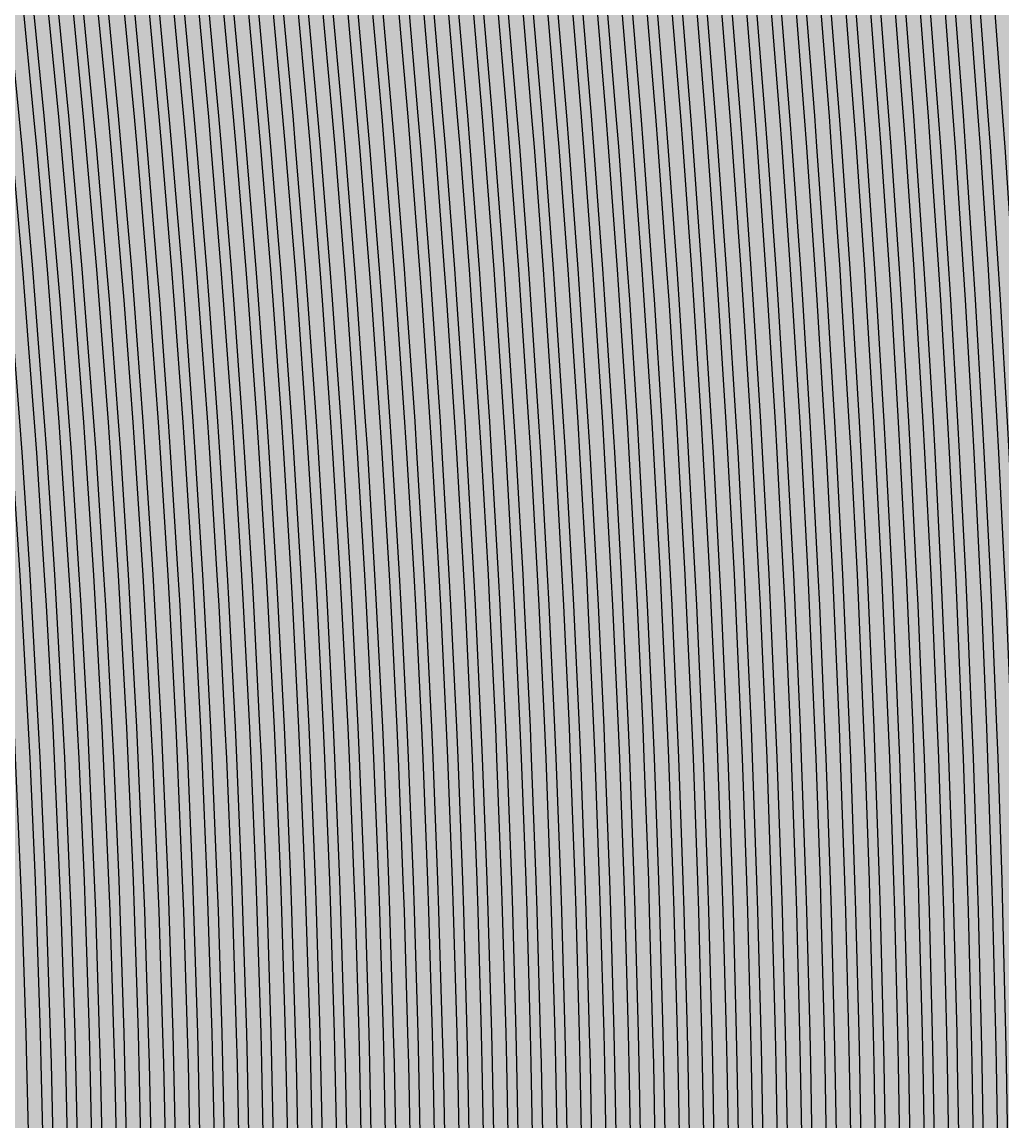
# Model space of a CAD drawing. Header units: metres. Extents: x -7220 to 10980, y -29667 to 1833.
# Drawn here: x 956.9 to 1157.2, y -17628.4 to -17403.7 of the extents above; entities that cross this region are included whole.
import ezdxf

# ---------------------------------------------------------------- set-up
doc = ezdxf.new("R2010")
doc.units = ezdxf.units.M
doc.layers.add('Metal1', color=4, linetype='CONTINUOUS')
doc.layers.add('Polyimide', color=7, linetype='CONTINUOUS')

msp = doc.modelspace()

# ---------------------------------------------------------------- hatches: boundary and pattern name
at = {"layer": 'Polyimide'}
msp.add_hatch(color=7, dxfattribs=at).paths.add_polyline_path([(4099.45, -13861.55), (4142.64, -14152.77), (4214.18, -14438.35), (4313.36, -14715.55), (4439.24, -14981.69), (4590.59, -15234.21), (4765.97, -15470.68), (4963.68, -15688.82), (5181.82, -15886.53), (5418.29, -16061.91), (5670.81, -16213.26), (5936.95, -16339.14), (6214.15, -16438.32), (6499.73, -16509.85), (6790.95, -16553.05), (7085, -16567.5), (9980.38, -16567.5), (10058.79, -16571.35), (10136.45, -16582.87), (10212.6, -16601.95), (10286.52, -16628.4), (10357.49, -16661.96), (10424.83, -16702.32), (10487.89, -16749.09), (10546.06, -16801.81), (10598.78, -16859.98), (10645.55, -16923.04), (10685.91, -16990.38), (10719.48, -17061.35), (10745.93, -17135.27), (10765, -17211.43), (10776.52, -17289.08), (10780.38, -17367.5), (10780.38, -21957.3), (10741.61, -22012.91), (10705.97, -22070.59), (10673.58, -22130.14), (10644.53, -22191.39), (10618.92, -22254.16), (10596.82, -22318.25), (10578.3, -22383.46), (10563.41, -22449.6), (10552.21, -22516.46), (10544.72, -22583.84), (10540.97, -22651.53), (10540.97, -22719.32), (10544.72, -22787.01), (10552.21, -22854.38), (10563.41, -22921.24), (10578.3, -22987.38), (10596.82, -23052.6), (10618.92, -23116.68), (10644.53, -23179.45), (10673.58, -23240.71), (10705.97, -23300.26), (10741.61, -23357.93), (10780.38, -23413.54), (10780.38, -28667.5), (10776.52, -28745.91), (10765, -28823.57), (10745.93, -28899.73), (10719.48, -28973.65), (10685.91, -29044.62), (10645.55, -29111.96), (10598.78, -29175.01), (10546.06, -29233.19), (10487.89, -29285.91), (10424.83, -29332.68), (10357.49, -29373.04), (10286.52, -29406.6), (10212.6, -29433.05), (10136.45, -29452.13), (10058.79, -29463.65), (9980.38, -29467.5), (-6219.63, -29467.5), (-6298.04, -29463.65), (-6375.7, -29452.13), (-6451.85, -29433.05), (-6525.77, -29406.6), (-6596.74, -29373.04), (-6664.08, -29332.68), (-6727.14, -29285.91), (-6785.31, -29233.19), (-6838.03, -29175.01), (-6884.8, -29111.96), (-6925.16, -29044.62), (-6958.73, -28973.65), (-6985.18, -28899.73), (-7004.25, -28823.57), (-7015.77, -28745.91), (-7019.63, -28667.5), (-7019.63, -23426.32), (-6979.36, -23370.07), (-6942.33, -23311.63), (-6908.66, -23251.2), (-6878.45, -23188.96), (-6851.81, -23125.12), (-6828.81, -23059.88), (-6809.53, -22993.44), (-6794.04, -22926.02), (-6782.37, -22857.83), (-6774.57, -22789.09), (-6770.67, -22720.02), (-6770.67, -22650.84), (-6774.57, -22581.77), (-6782.37, -22513.03), (-6794.04, -22444.84), (-6809.53, -22377.42), (-6828.81, -22310.98), (-6851.81, -22245.74), (-6878.45, -22181.89), (-6908.66, -22119.66), (-6942.33, -22059.22), (-6979.36, -22000.79), (-7019.63, -21944.54), (-7019.63, -17367.5), (-7015.77, -17289.08), (-7004.25, -17211.43), (-6985.18, -17135.27), (-6958.73, -17061.35), (-6925.16, -16990.38), (-6884.8, -16923.04), (-6838.03, -16859.98), (-6785.31, -16801.81), (-6727.14, -16749.09), (-6664.08, -16702.32), (-6596.74, -16661.96), (-6525.77, -16628.4), (-6451.85, -16601.95), (-6375.7, -16582.87), (-6298.04, -16571.35), (-6219.63, -16567.5), (-3314, -16567.5), (-3019.95, -16553.05), (-2728.73, -16509.85), (-2443.15, -16438.32), (-2165.95, -16339.14), (-1899.81, -16213.26), (-1647.29, -16061.91), (-1410.82, -15886.53), (-1192.68, -15688.82), (-994.97, -15470.68), (-819.59, -15234.21), (-668.24, -14981.69), (-542.36, -14715.55), (-443.18, -14438.35), (-371.64, -14152.77), (-328.45, -13861.55), (-314, -13567.5), (-314, -13373.48), (-317.45, -13328.11), (-327.72, -13283.78), (-344.58, -13241.52), (-367.63, -13202.3), (-396.35, -13167.01), (-430.08, -13136.47), (-468.03, -13111.38), (-509.35, -13092.32), (-509.35, -13092.32), (-578.18, -13061.27), (-642.2, -13021.24), (-700.26, -12972.96), (-751.3, -12917.31), (-794.39, -12855.3), (-828.74, -12788.06), (-853.73, -12716.8), (-868.91, -12642.84), (-874, -12567.5), (-868.91, -12492.16), (-853.73, -12418.19), (-828.74, -12346.94), (-794.39, -12279.7), (-751.3, -12217.69), (-700.26, -12162.04), (-642.2, -12113.76), (-578.18, -12073.73), (-509.35, -12042.68), (-509.35, -12042.68), (-468.03, -12023.62), (-430.08, -11998.53), (-396.35, -11967.99), (-367.63, -11932.7), (-344.58, -11893.47), (-327.72, -11851.21), (-317.45, -11806.89), (-314, -11761.52), (-314, -11074.31), (-317.45, -11028.94), (-327.72, -10984.62), (-344.58, -10942.36), (-367.63, -10903.13), (-396.35, -10867.84), (-430.08, -10837.3), (-468.03, -10812.21), (-509.35, -10793.16), (-509.35, -10793.16), (-578.18, -10762.1), (-642.2, -10722.07), (-700.26, -10673.8), (-751.3, -10618.15), (-794.39, -10556.13), (-828.74, -10488.89), (-853.73, -10417.64), (-868.91, -10343.67), (-874, -10268.33), (-868.91, -10192.99), (-853.73, -10119.03), (-828.74, -10047.77), (-794.39, -9980.53), (-751.3, -9918.52), (-700.26, -9862.87), (-642.2, -9814.59), (-578.18, -9774.56), (-509.35, -9743.51), (-509.35, -9743.51), (-468.03, -9724.45), (-430.08, -9699.36), (-396.35, -9668.82), (-367.63, -9633.53), (-344.58, -9594.31), (-327.72, -9552.05), (-317.45, -9507.72), (-314, -9462.35), (-314, -8775.14), (-317.45, -8729.78), (-327.72, -8685.45), (-344.58, -8643.19), (-367.63, -8603.96), (-396.35, -8568.68), (-430.08, -8538.14), (-468.03, -8513.05), (-509.35, -8493.99), (-509.35, -8493.99), (-578.18, -8462.94), (-642.2, -8422.91), (-700.26, -8374.63), (-751.3, -8318.98), (-794.39, -8256.97), (-828.74, -8189.73), (-853.73, -8118.47), (-868.91, -8044.5), (-874, -7969.17), (-868.91, -7893.83), (-853.73, -7819.86), (-828.74, -7748.61), (-794.39, -7681.36), (-751.3, -7619.35), (-700.26, -7563.7), (-642.2, -7515.42), (-578.18, -7475.4), (-509.35, -7444.34), (-509.35, -7444.34), (-468.03, -7425.28), (-430.08, -7400.2), (-396.35, -7369.66), (-367.63, -7334.37), (-344.58, -7295.14), (-327.72, -7252.88), (-317.45, -7208.56), (-314, -7163.19), (-314, -6475.98), (-317.45, -6430.61), (-327.72, -6386.29), (-344.58, -6344.02), (-367.63, -6304.8), (-396.35, -6269.51), (-430.08, -6238.97), (-468.03, -6213.88), (-509.35, -6194.82), (-509.35, -6194.82), (-578.18, -6163.77), (-642.2, -6123.74), (-700.26, -6075.46), (-751.3, -6019.81), (-794.39, -5957.8), (-828.74, -5890.56), (-853.73, -5819.31), (-868.91, -5745.34), (-874, -5670), (-868.91, -5594.66), (-853.73, -5520.69), (-828.74, -5449.44), (-794.39, -5382.2), (-751.3, -5320.19), (-700.26, -5264.54), (-642.2, -5216.26), (-578.18, -5176.23), (-509.35, -5145.18), (-509.35, -5145.18), (-468.03, -5126.12), (-430.08, -5101.03), (-396.35, -5070.49), (-367.63, -5035.2), (-344.58, -4995.98), (-327.72, -4953.71), (-317.45, -4909.39), (-314, -4864.02), (-314, 380), (-314, 1532.5), (-269, 1532.5), (-268.78, 1525.63), (-268.1, 1518.79), (-266.98, 1512.02), (-265.42, 1505.32), (-263.43, 1498.75), (-261.01, 1492.32), (-258.17, 1486.06), (-254.93, 1480), (-251.3, 1474.17), (-247.3, 1468.58), (-242.94, 1463.27), (-238.25, 1458.25), (-233.23, 1453.56), (-227.92, 1449.2), (-222.33, 1445.2), (-216.5, 1441.57), (-210.44, 1438.33), (-204.18, 1435.49), (-197.75, 1433.07), (-191.18, 1431.08), (-184.48, 1429.52), (-177.71, 1428.4), (-170.87, 1427.72), (-164, 1427.5), (-157.13, 1427.72), (-150.29, 1428.4), (-143.52, 1429.52), (-136.82, 1431.08), (-130.25, 1433.07), (-123.82, 1435.49), (-117.56, 1438.33), (-111.5, 1441.57), (-105.67, 1445.2), (-100.08, 1449.2), (-94.77, 1453.56), (-89.75, 1458.25), (-85.06, 1463.27), (-80.7, 1468.58), (-76.7, 1474.17), (-73.07, 1480), (-69.83, 1486.06), (-66.99, 1492.32), (-64.57, 1498.75), (-62.58, 1505.32), (-61.02, 1512.02), (-59.9, 1518.79), (-59.22, 1525.63), (-59, 1532.5), (1786, 1532.5), (3835, 1532.5), (3835.21, 1539.04), (3835.86, 1545.55), (3836.92, 1552.01), (3838.41, 1558.38), (3840.31, 1564.64), (3842.61, 1570.77), (3845.31, 1576.73), (3848.4, 1582.5), (3851.85, 1588.06), (3855.66, 1593.38), (3859.82, 1598.43), (3864.29, 1603.21), (3869.07, 1607.68), (3874.12, 1611.84), (3879.44, 1615.65), (3885, 1619.1), (3890.77, 1622.19), (3896.73, 1624.89), (3902.86, 1627.19), (3909.12, 1629.09), (3915.49, 1630.58), (3921.95, 1631.64), (3928.46, 1632.29), (3935, 1632.5), (3941.54, 1632.29), (3948.05, 1631.64), (3954.51, 1630.58), (3960.88, 1629.09), (3967.14, 1627.19), (3973.27, 1624.89), (3979.23, 1622.19), (3985, 1619.1), (3990.56, 1615.65), (3995.88, 1611.84), (4000.93, 1607.68), (4005.71, 1603.21), (4010.18, 1598.43), (4014.34, 1593.38), (4018.15, 1588.06), (4021.6, 1582.5), (4024.69, 1576.73), (4027.39, 1570.77), (4029.69, 1564.64), (4031.59, 1558.38), (4033.08, 1552.01), (4034.14, 1545.55), (4034.79, 1539.04), (4035, 1532.5), (4085, 1532.5), (4085, 380), (4085, 330), (4085, -4864.02), (4088.45, -4909.39), (4098.72, -4953.71), (4115.58, -4995.98), (4138.63, -5035.2), (4167.35, -5070.49), (4201.08, -5101.03), (4239.03, -5126.12), (4280.35, -5145.18), (4280.35, -5145.18), (4349.18, -5176.23), (4413.2, -5216.26), (4471.26, -5264.54), (4522.3, -5320.19), (4565.39, -5382.2), (4599.74, -5449.44), (4624.73, -5520.69), (4639.91, -5594.66), (4645, -5670), (4639.91, -5745.34), (4624.73, -5819.31), (4599.74, -5890.56), (4565.39, -5957.8), (4522.3, -6019.81), (4471.26, -6075.46), (4413.2, -6123.74), (4349.18, -6163.77), (4280.35, -6194.82), (4239.03, -6213.88), (4201.08, -6238.97), (4167.35, -6269.51), (4138.63, -6304.8), (4115.58, -6344.02), (4098.72, -6386.29), (4088.45, -6430.61), (4085, -6475.98), (4085, -13567.5), (4099.45, -13861.55)])

# ---------------------------------------------------------------- linework, layer by layer
at = {"layer": 'Metal1'}
for points in [[(943.69, -17397.93), (946.16, -17422.92), (946.75, -17429.18), (948.94, -17454.17), (949.46, -17460.44), (951.38, -17485.42), (951.83, -17491.69), (953.47, -17516.67), (953.85, -17522.94), (955.21, -17547.93), (955.52, -17554.19), (956.62, -17579.18), (956.86, -17585.44), (957.68, -17610.43), (957.85, -17616.69), (958.4, -17641.68), (958.5, -17647.94), (958.77, -17672.93), (958.81, -17679.19), (958.87, -17704.18), (958.87, -18191.69)], [(961.87, -18191.69), (961.87, -17704.18), (961.81, -17679.19), (961.77, -17672.95), (961.5, -17647.96), (961.4, -17641.72), (960.85, -17616.74), (960.68, -17610.49), (959.87, -17585.51), (959.63, -17579.26), (958.54, -17554.28), (958.24, -17548.03), (956.87, -17523.05), (956.5, -17516.8), (954.86, -17491.82), (954.42, -17485.57), (952.51, -17460.59), (952, -17454.34), (949.81, -17429.36), (949.23, -17423.11), (946.77, -17398.14)], [(948.76, -17397.93), (951.22, -17422.92), (951.81, -17429.19), (953.99, -17454.17), (954.5, -17460.44), (956.41, -17485.42), (956.86, -17491.69), (958.49, -17516.67), (958.87, -17522.94), (960.23, -17547.93), (960.54, -17554.19), (961.63, -17579.18), (961.87, -17585.44), (962.68, -17610.43), (962.85, -17616.69), (963.4, -17641.68), (963.5, -17647.94), (963.77, -17672.93), (963.81, -17679.19), (963.87, -17704.18), (963.87, -18191.69)], [(966.87, -18191.69), (966.87, -17704.18), (966.81, -17679.19), (966.77, -17672.95), (966.5, -17647.96), (966.4, -17641.72), (965.86, -17616.74), (965.69, -17610.49), (964.88, -17585.51), (964.64, -17579.26), (963.56, -17554.28), (963.25, -17548.03), (961.9, -17523.05), (961.52, -17516.8), (959.9, -17491.82), (959.46, -17485.57), (957.56, -17460.59), (957.05, -17454.34), (954.87, -17429.36), (954.29, -17423.11), (951.84, -17398.14)], [(953.83, -17397.94), (956.28, -17422.92), (956.86, -17429.19), (959.04, -17454.17), (959.55, -17460.44), (961.45, -17485.42), (961.89, -17491.69), (963.52, -17516.68), (963.89, -17522.94), (965.25, -17547.93), (965.56, -17554.19), (966.64, -17579.18), (966.88, -17585.44), (967.69, -17610.43), (967.86, -17616.69), (968.4, -17641.68), (968.5, -17647.94), (968.77, -17672.93), (968.81, -17679.19), (968.87, -17704.18), (968.87, -18191.69)], [(971.87, -18191.69), (971.87, -17704.18), (971.81, -17679.19), (971.77, -17672.95), (971.5, -17647.96), (971.4, -17641.72), (970.86, -17616.74), (970.7, -17610.49), (969.89, -17585.51), (969.65, -17579.26), (968.57, -17554.28), (968.27, -17548.03), (966.92, -17523.05), (966.55, -17516.8), (964.93, -17491.82), (964.49, -17485.57), (962.6, -17460.59), (962.09, -17454.34), (959.93, -17429.36), (959.35, -17423.11), (956.92, -17398.14)], [(958.91, -17397.94), (961.35, -17422.92), (961.92, -17429.19), (964.09, -17454.17), (964.6, -17460.44), (966.49, -17485.42), (966.93, -17491.69), (968.55, -17516.68), (968.92, -17522.94), (970.27, -17547.93), (970.57, -17554.19), (971.65, -17579.18), (971.89, -17585.44), (972.7, -17610.43), (972.86, -17616.69), (973.4, -17641.68), (973.5, -17647.94), (973.77, -17672.93), (973.81, -17679.19), (973.87, -17704.18), (973.87, -18191.69)], [(976.87, -18191.69), (976.87, -17704.18), (976.81, -17679.19), (976.77, -17672.95), (976.51, -17647.96), (976.41, -17641.72), (975.87, -17616.74), (975.7, -17610.49), (974.9, -17585.51), (974.66, -17579.26), (973.59, -17554.28), (973.29, -17548.03), (971.95, -17523.05), (971.58, -17516.8), (969.97, -17491.82), (969.53, -17485.57), (967.65, -17460.59), (967.14, -17454.34), (964.99, -17429.36), (964.42, -17423.11), (961.99, -17398.13)], [(963.98, -17397.94), (966.41, -17422.92), (966.98, -17429.19), (969.14, -17454.17), (969.64, -17460.44), (971.52, -17485.42), (971.96, -17491.69), (973.57, -17516.68), (973.94, -17522.94), (975.29, -17547.93), (975.59, -17554.19), (976.66, -17579.18), (976.9, -17585.44), (977.7, -17610.43), (977.87, -17616.69), (978.41, -17641.68), (978.51, -17647.94), (978.77, -17672.93), (978.81, -17679.19), (978.87, -17704.18), (978.87, -18191.69)], [(981.88, -18191.69), (981.88, -17704.18), (981.81, -17679.19), (981.77, -17672.95), (981.51, -17647.96), (981.41, -17641.72), (980.87, -17616.74), (980.71, -17610.49), (979.91, -17585.51), (979.67, -17579.26), (978.61, -17554.28), (978.31, -17548.03), (976.97, -17523.05), (976.6, -17516.8), (975, -17491.82), (974.56, -17485.57), (972.69, -17460.59), (972.19, -17454.34), (970.05, -17429.36), (969.48, -17423.11), (967.06, -17398.13)], [(969.05, -17397.94), (971.47, -17422.92), (972.04, -17429.19), (974.18, -17454.17), (974.69, -17460.44), (976.56, -17485.42), (977, -17491.69), (978.6, -17516.68), (978.97, -17522.94), (980.3, -17547.93), (980.6, -17554.19), (981.67, -17579.18), (981.91, -17585.44), (982.71, -17610.43), (982.87, -17616.69), (983.41, -17641.68), (983.51, -17647.94), (983.77, -17672.93), (983.81, -17679.19), (983.88, -17704.18), (983.88, -18191.69)], [(986.87, -18191.69), (986.87, -17704.18), (986.81, -17679.19), (986.78, -17672.95), (986.51, -17647.96), (986.41, -17641.72), (985.88, -17616.74), (985.72, -17610.49), (984.92, -17585.51), (984.69, -17579.26), (983.63, -17554.28), (983.33, -17548.03), (982, -17523.05), (981.64, -17516.8), (980.05, -17491.82), (979.61, -17485.57), (977.75, -17460.59), (977.26, -17454.34), (975.13, -17429.36), (974.56, -17423.11), (972.16, -17398.13)], [(974.16, -17397.94), (976.55, -17422.92), (977.12, -17429.19), (979.25, -17454.17), (979.75, -17460.44), (981.61, -17485.43), (982.04, -17491.69), (983.64, -17516.68), (984, -17522.94), (985.33, -17547.93), (985.63, -17554.19), (986.69, -17579.18), (986.92, -17585.44), (987.71, -17610.43), (987.88, -17616.69), (988.41, -17641.68), (988.51, -17647.94), (988.78, -17672.93), (988.81, -17679.19), (988.87, -17704.18), (988.87, -18191.69)], [(991.87, -18191.69), (991.87, -17704.18), (991.81, -17679.19), (991.78, -17672.95), (991.52, -17647.96), (991.42, -17641.72), (990.91, -17616.73), (990.74, -17610.49), (989.97, -17585.51), (989.74, -17579.26), (988.71, -17554.28), (988.42, -17548.03), (987.13, -17523.05), (986.77, -17516.8), (985.22, -17491.82), (984.8, -17485.57), (982.99, -17460.59), (982.5, -17454.34), (980.43, -17429.36), (979.88, -17423.11), (977.54, -17398.13)], [(979.53, -17397.94), (981.87, -17422.92), (982.42, -17429.19), (984.49, -17454.18), (984.98, -17460.44), (986.79, -17485.43), (987.22, -17491.69), (988.77, -17516.68), (989.13, -17522.94), (990.42, -17547.93), (990.71, -17554.19), (991.74, -17579.18), (991.97, -17585.44), (992.74, -17610.43), (992.91, -17616.69), (993.42, -17641.68), (993.52, -17647.94), (993.78, -17672.93), (993.81, -17679.19), (993.87, -17704.18), (993.87, -18191.69)], [(996.87, -18191.69), (996.87, -17704.18), (996.81, -17679.19), (996.78, -17672.95), (996.52, -17647.96), (996.43, -17641.72), (995.91, -17616.73), (995.75, -17610.49), (994.98, -17585.5), (994.76, -17579.26), (993.73, -17554.28), (993.44, -17548.03), (992.15, -17523.05), (991.8, -17516.8), (990.25, -17491.82), (989.84, -17485.57), (988.03, -17460.59), (987.55, -17454.34), (985.49, -17429.36), (984.94, -17423.1), (982.61, -17398.13)], [(984.6, -17397.94), (986.93, -17422.92), (987.48, -17429.19), (989.54, -17454.18), (990.03, -17460.44), (991.83, -17485.43), (992.25, -17491.69), (993.8, -17516.68), (994.15, -17522.94), (995.44, -17547.93), (995.73, -17554.19), (996.75, -17579.18), (996.98, -17585.44), (997.75, -17610.43), (997.91, -17616.69), (998.42, -17641.68), (998.52, -17647.94), (998.78, -17672.93), (998.81, -17679.19), (998.87, -17704.18), (998.87, -18191.69)], [(1001.88, -18191.69), (1001.88, -17704.18), (1001.81, -17679.19), (1001.78, -17672.95), (1001.52, -17647.96), (1001.43, -17641.72), (1000.92, -17616.73), (1000.76, -17610.49), (999.99, -17585.5), (999.77, -17579.26), (998.74, -17554.28), (998.46, -17548.03), (997.18, -17523.05), (996.82, -17516.8), (995.29, -17491.82), (994.87, -17485.57), (993.08, -17460.59), (992.6, -17454.34), (990.54, -17429.36), (990, -17423.1), (987.69, -17398.13)], [(989.68, -17397.94), (991.99, -17422.93), (992.54, -17429.19), (994.59, -17454.18), (995.07, -17460.44), (996.87, -17485.43), (997.28, -17491.69), (998.82, -17516.68), (999.17, -17522.94), (1000.45, -17547.93), (1000.74, -17554.19), (1001.76, -17579.18), (1001.99, -17585.44), (1002.76, -17610.43), (1002.92, -17616.69), (1003.43, -17641.68), (1003.52, -17647.94), (1003.78, -17672.93), (1003.81, -17679.19), (1003.88, -17704.18), (1003.88, -18191.69)], [(1006.87, -18191.69), (1006.87, -17704.18), (1006.81, -17679.19), (1006.78, -17672.95), (1006.52, -17647.96), (1006.43, -17641.72), (1005.92, -17616.73), (1005.76, -17610.49), (1005, -17585.5), (1004.78, -17579.26), (1003.76, -17554.28), (1003.47, -17548.03), (1002.2, -17523.05), (1001.85, -17516.8), (1000.32, -17491.82), (999.91, -17485.57), (998.12, -17460.59), (997.64, -17454.33), (995.6, -17429.36), (995.06, -17423.1), (992.76, -17398.13)], [(994.75, -17397.94), (997.05, -17422.93), (997.6, -17429.19), (999.64, -17454.18), (1000.12, -17460.44), (1001.9, -17485.43), (1002.32, -17491.69), (1003.85, -17516.68), (1004.2, -17522.94), (1005.47, -17547.93), (1005.76, -17554.19), (1006.78, -17579.18), (1007, -17585.44), (1007.76, -17610.43), (1007.92, -17616.69), (1008.43, -17641.68), (1008.52, -17647.94), (1008.78, -17672.93), (1008.81, -17679.19), (1008.87, -17704.18), (1008.87, -18191.69)], [(1011.87, -18191.69), (1011.87, -17704.18), (1011.81, -17679.19), (1011.78, -17672.95), (1011.53, -17647.96), (1011.43, -17641.72), (1010.93, -17616.73), (1010.77, -17610.49), (1010.01, -17585.5), (1009.79, -17579.26), (1008.78, -17554.27), (1008.49, -17548.03), (1007.23, -17523.05), (1006.88, -17516.8), (1005.36, -17491.82), (1004.94, -17485.57), (1003.17, -17460.59), (1002.69, -17454.33), (1000.66, -17429.36), (1000.12, -17423.1), (997.83, -17398.13)], [(999.82, -17397.94), (1002.11, -17422.93), (1002.65, -17429.19), (1004.69, -17454.18), (1005.16, -17460.44), (1006.94, -17485.43), (1007.35, -17491.69), (1008.87, -17516.68), (1009.22, -17522.94), (1010.49, -17547.93), (1010.77, -17554.19), (1011.79, -17579.18), (1012.01, -17585.44), (1012.77, -17610.43), (1012.93, -17616.69), (1013.43, -17641.68), (1013.53, -17647.94), (1013.78, -17672.93), (1013.81, -17679.19), (1013.87, -17704.18), (1013.87, -18191.69)], [(1016.87, -18191.69), (1016.87, -17704.18), (1016.81, -17679.19), (1016.78, -17672.95), (1016.53, -17647.96), (1016.43, -17641.72), (1015.93, -17616.73), (1015.77, -17610.49), (1015.02, -17585.5), (1014.8, -17579.26), (1013.79, -17554.27), (1013.51, -17548.03), (1012.25, -17523.04), (1011.9, -17516.8), (1010.39, -17491.82), (1009.98, -17485.56), (1008.21, -17460.59), (1007.74, -17454.33), (1005.72, -17429.36), (1005.18, -17423.1), (1002.91, -17398.13)], [(1004.9, -17397.94), (1007.17, -17422.93), (1007.71, -17429.19), (1009.73, -17454.18), (1010.21, -17460.44), (1011.98, -17485.43), (1012.39, -17491.69), (1013.9, -17516.68), (1014.25, -17522.94), (1015.51, -17547.93), (1015.79, -17554.19), (1016.8, -17579.18), (1017.02, -17585.44), (1017.77, -17610.43), (1017.93, -17616.69), (1018.43, -17641.68), (1018.53, -17647.94), (1018.78, -17672.93), (1018.81, -17679.19), (1018.87, -17704.18), (1018.87, -18191.69)], [(1021.88, -18191.69), (1021.88, -17704.18), (1021.81, -17679.19), (1021.78, -17672.95), (1021.53, -17647.96), (1021.44, -17641.72), (1020.94, -17616.73), (1020.78, -17610.49), (1020.03, -17585.5), (1019.81, -17579.26), (1018.81, -17554.27), (1018.53, -17548.03), (1017.27, -17523.04), (1016.93, -17516.8), (1015.42, -17491.82), (1015.02, -17485.56), (1013.26, -17460.59), (1012.79, -17454.33), (1010.78, -17429.36), (1010.24, -17423.1), (1007.98, -17398.13)], [(1009.97, -17397.94), (1012.24, -17422.93), (1012.77, -17429.19), (1014.78, -17454.18), (1015.25, -17460.44), (1017.01, -17485.43), (1017.42, -17491.69), (1018.93, -17516.68), (1019.27, -17522.94), (1020.52, -17547.93), (1020.81, -17554.19), (1021.81, -17579.18), (1022.03, -17585.44), (1022.78, -17610.43), (1022.94, -17616.69), (1023.44, -17641.68), (1023.53, -17647.94), (1023.78, -17672.93), (1023.81, -17679.19), (1023.88, -17704.18), (1023.88, -18191.69)], [(1026.87, -18191.69), (1026.87, -17704.18), (1026.81, -17679.19), (1026.78, -17672.95), (1026.53, -17647.96), (1026.44, -17641.72), (1025.94, -17616.73), (1025.79, -17610.49), (1025.04, -17585.5), (1024.82, -17579.26), (1023.82, -17554.27), (1023.54, -17548.03), (1022.3, -17523.04), (1021.95, -17516.79), (1020.46, -17491.81), (1020.05, -17485.56), (1018.31, -17460.58), (1017.84, -17454.33), (1015.84, -17429.36), (1015.3, -17423.1), (1013.05, -17398.13)], [(1015.04, -17397.94), (1017.3, -17422.93), (1017.83, -17429.19), (1019.83, -17454.18), (1020.3, -17460.44), (1022.05, -17485.43), (1022.45, -17491.69), (1023.95, -17516.68), (1024.3, -17522.94), (1025.54, -17547.93), (1025.82, -17554.19), (1026.82, -17579.18), (1027.04, -17585.44), (1027.78, -17610.43), (1027.94, -17616.69), (1028.44, -17641.68), (1028.53, -17647.94), (1028.78, -17672.93), (1028.81, -17679.19), (1028.87, -17704.18), (1028.87, -18191.69)], [(1031.87, -18191.69), (1031.87, -17704.18), (1031.81, -17679.19), (1031.78, -17672.95), (1031.53, -17647.96), (1031.44, -17641.72), (1030.95, -17616.73), (1030.79, -17610.49), (1030.05, -17585.5), (1029.83, -17579.26), (1028.84, -17554.27), (1028.56, -17548.03), (1027.32, -17523.04), (1026.98, -17516.79), (1025.49, -17491.81), (1025.09, -17485.56), (1023.35, -17460.58), (1022.88, -17454.33), (1020.9, -17429.35), (1020.37, -17423.1), (1018.13, -17398.13)], [(1020.12, -17397.94), (1022.36, -17422.93), (1022.89, -17429.19), (1024.88, -17454.18), (1025.35, -17460.44), (1027.08, -17485.43), (1027.49, -17491.69), (1028.98, -17516.68), (1029.32, -17522.94), (1030.56, -17547.93), (1030.84, -17554.19), (1031.83, -17579.18), (1032.05, -17585.44), (1032.79, -17610.43), (1032.95, -17616.69), (1033.44, -17641.68), (1033.53, -17647.94), (1033.78, -17672.93), (1033.81, -17679.19), (1033.87, -17704.18), (1033.87, -18191.69)], [(1036.87, -18191.69), (1036.87, -17704.18), (1036.81, -17679.19), (1036.78, -17672.95), (1036.54, -17647.96), (1036.44, -17641.72), (1035.95, -17616.73), (1035.8, -17610.49), (1035.06, -17585.5), (1034.84, -17579.26), (1033.86, -17554.27), (1033.58, -17548.03), (1032.35, -17523.04), (1032.01, -17516.79), (1030.53, -17491.81), (1030.13, -17485.56), (1028.4, -17460.58), (1027.93, -17454.33), (1025.95, -17429.35), (1025.43, -17423.1), (1023.2, -17398.12)], [(1025.19, -17397.94), (1027.42, -17422.93), (1027.95, -17429.19), (1029.93, -17454.18), (1030.39, -17460.44), (1032.12, -17485.43), (1032.52, -17491.69), (1034, -17516.68), (1034.34, -17522.94), (1035.58, -17547.93), (1035.85, -17554.19), (1036.84, -17579.18), (1037.06, -17585.44), (1037.8, -17610.43), (1037.95, -17616.69), (1038.44, -17641.68), (1038.54, -17647.94), (1038.78, -17672.93), (1038.81, -17679.19), (1038.87, -17704.18), (1038.87, -18191.69)], [(1041.88, -18191.69), (1041.88, -17704.18), (1041.81, -17679.19), (1041.78, -17672.95), (1041.54, -17647.96), (1041.45, -17641.72), (1040.96, -17616.73), (1040.8, -17610.49), (1040.07, -17585.5), (1039.86, -17579.26), (1038.88, -17554.27), (1038.6, -17548.02), (1037.38, -17523.04), (1037.04, -17516.79), (1035.57, -17491.81), (1035.17, -17485.56), (1033.46, -17460.58), (1033, -17454.33), (1031.03, -17429.35), (1030.51, -17423.1), (1028.3, -17398.12)], [(1030.29, -17397.94), (1032.5, -17422.93), (1033.03, -17429.19), (1034.99, -17454.18), (1035.45, -17460.44), (1037.17, -17485.43), (1037.57, -17491.69), (1039.04, -17516.68), (1039.38, -17522.94), (1040.6, -17547.93), (1040.88, -17554.19), (1041.86, -17579.18), (1042.07, -17585.44), (1042.8, -17610.43), (1042.96, -17616.69), (1043.45, -17641.68), (1043.54, -17647.94), (1043.78, -17672.93), (1043.81, -17679.19), (1043.88, -17704.18), (1043.88, -18191.69)], [(1046.88, -18191.69), (1046.88, -17704.18), (1046.82, -17679.19), (1046.79, -17672.95), (1046.55, -17647.96), (1046.46, -17641.72), (1045.98, -17616.73), (1045.83, -17610.49), (1045.12, -17585.5), (1044.91, -17579.26), (1043.96, -17554.27), (1043.69, -17548.02), (1042.5, -17523.04), (1042.18, -17516.79), (1040.75, -17491.81), (1040.36, -17485.56), (1038.69, -17460.58), (1038.24, -17454.33), (1036.33, -17429.35), (1035.83, -17423.1), (1033.67, -17398.12)], [(1035.67, -17397.94), (1037.82, -17422.93), (1038.33, -17429.19), (1040.24, -17454.18), (1040.69, -17460.44), (1042.36, -17485.43), (1042.74, -17491.69), (1044.17, -17516.68), (1044.5, -17522.94), (1045.69, -17547.93), (1045.96, -17554.19), (1046.91, -17579.18), (1047.12, -17585.44), (1047.83, -17610.43), (1047.98, -17616.69), (1048.46, -17641.68), (1048.55, -17647.94), (1048.79, -17672.94), (1048.82, -17679.19), (1048.88, -17704.18), (1048.88, -18191.69)], [(1051.87, -18191.69), (1051.87, -17704.18), (1051.82, -17679.19), (1051.79, -17672.95), (1051.55, -17647.96), (1051.46, -17641.72), (1050.99, -17616.73), (1050.84, -17610.49), (1050.13, -17585.5), (1049.92, -17579.25), (1048.98, -17554.27), (1048.71, -17548.02), (1047.53, -17523.04), (1047.2, -17516.79), (1045.78, -17491.81), (1045.4, -17485.56), (1043.74, -17460.58), (1043.29, -17454.33), (1041.39, -17429.35), (1040.89, -17423.1), (1038.75, -17398.12)], [(1040.74, -17397.94), (1042.88, -17422.93), (1043.39, -17429.19), (1045.29, -17454.18), (1045.73, -17460.44), (1047.39, -17485.43), (1047.78, -17491.69), (1049.2, -17516.68), (1049.53, -17522.94), (1050.71, -17547.93), (1050.98, -17554.19), (1051.92, -17579.18), (1052.13, -17585.44), (1052.84, -17610.43), (1052.99, -17616.69), (1053.46, -17641.68), (1053.55, -17647.94), (1053.79, -17672.94), (1053.82, -17679.19), (1053.87, -17704.18), (1053.87, -18191.69)], [(1056.88, -18191.69), (1056.88, -17704.18), (1056.82, -17679.19), (1056.79, -17672.95), (1056.55, -17647.96), (1056.46, -17641.72), (1055.99, -17616.73), (1055.85, -17610.49), (1055.14, -17585.5), (1054.93, -17579.25), (1053.99, -17554.27), (1053.73, -17548.02), (1052.55, -17523.04), (1052.23, -17516.79), (1050.82, -17491.81), (1050.43, -17485.56), (1048.78, -17460.58), (1048.34, -17454.33), (1046.45, -17429.35), (1045.95, -17423.1), (1043.82, -17398.12)], [(1045.81, -17397.95), (1047.94, -17422.93), (1048.44, -17429.19), (1050.33, -17454.18), (1050.78, -17460.44), (1052.43, -17485.43), (1052.81, -17491.69), (1054.23, -17516.68), (1054.55, -17522.94), (1055.73, -17547.93), (1055.99, -17554.19), (1056.93, -17579.18), (1057.14, -17585.44), (1057.85, -17610.43), (1057.99, -17616.69), (1058.46, -17641.68), (1058.55, -17647.94), (1058.79, -17672.94), (1058.82, -17679.19), (1058.88, -17704.18), (1058.88, -18191.69)], [(1061.88, -18191.69), (1061.88, -17704.18), (1061.82, -17679.19), (1061.79, -17672.95), (1061.55, -17647.96), (1061.47, -17641.72), (1061, -17616.73), (1060.85, -17610.49), (1060.15, -17585.5), (1059.95, -17579.25), (1059.01, -17554.27), (1058.75, -17548.02), (1057.58, -17523.04), (1057.25, -17516.79), (1055.85, -17491.81), (1055.47, -17485.56), (1053.83, -17460.58), (1053.39, -17454.33), (1051.51, -17429.35), (1051.01, -17423.1), (1048.89, -17398.12)], [(1050.89, -17397.95), (1053, -17422.93), (1053.5, -17429.19), (1055.38, -17454.18), (1055.82, -17460.44), (1057.46, -17485.43), (1057.85, -17491.69), (1059.25, -17516.68), (1059.57, -17522.94), (1060.74, -17547.93), (1061.01, -17554.19), (1061.94, -17579.18), (1062.15, -17585.44), (1062.85, -17610.43), (1063, -17616.69), (1063.47, -17641.68), (1063.55, -17647.94), (1063.79, -17672.94), (1063.82, -17679.19), (1063.88, -17704.18), (1063.88, -18191.69)], [(1066.88, -18191.69), (1066.88, -17704.18), (1066.82, -17679.19), (1066.79, -17672.95), (1066.55, -17647.96), (1066.47, -17641.72), (1066, -17616.73), (1065.86, -17610.49), (1065.16, -17585.5), (1064.96, -17579.25), (1064.03, -17554.27), (1063.76, -17548.02), (1062.6, -17523.04), (1062.28, -17516.79), (1060.88, -17491.81), (1060.5, -17485.56), (1058.87, -17460.58), (1058.44, -17454.33), (1056.57, -17429.35), (1056.07, -17423.1), (1053.97, -17398.12)], [(1055.96, -17397.95), (1058.06, -17422.93), (1058.56, -17429.19), (1060.43, -17454.18), (1060.87, -17460.44), (1062.5, -17485.43), (1062.88, -17491.69), (1064.28, -17516.68), (1064.6, -17522.94), (1065.76, -17547.93), (1066.02, -17554.19), (1066.96, -17579.18), (1067.16, -17585.44), (1067.86, -17610.43), (1068, -17616.69), (1068.47, -17641.69), (1068.55, -17647.94), (1068.79, -17672.94), (1068.82, -17679.19), (1068.88, -17704.18), (1068.88, -18191.69)], [(1071.87, -18191.69), (1071.87, -17704.18), (1071.82, -17679.19), (1071.79, -17672.95), (1071.56, -17647.96), (1071.47, -17641.72), (1071.01, -17616.73), (1070.86, -17610.49), (1070.17, -17585.5), (1069.97, -17579.25), (1069.04, -17554.27), (1068.78, -17548.02), (1067.63, -17523.04), (1067.31, -17516.79), (1065.92, -17491.81), (1065.54, -17485.56), (1063.92, -17460.58), (1063.48, -17454.33), (1061.63, -17429.35), (1061.13, -17423.1), (1059.04, -17398.12)], [(1061.03, -17397.95), (1063.13, -17422.93), (1063.62, -17429.2), (1065.48, -17454.18), (1065.91, -17460.44), (1067.54, -17485.43), (1067.91, -17491.69), (1069.3, -17516.68), (1069.62, -17522.94), (1070.78, -17547.93), (1071.04, -17554.19), (1071.97, -17579.18), (1072.17, -17585.44), (1072.86, -17610.43), (1073.01, -17616.69), (1073.47, -17641.69), (1073.56, -17647.94), (1073.79, -17672.94), (1073.82, -17679.19), (1073.87, -17704.18), (1073.87, -18191.69)], [(1076.88, -18191.69), (1076.88, -17704.18), (1076.82, -17679.19), (1076.79, -17672.95), (1076.56, -17647.96), (1076.47, -17641.72), (1076.01, -17616.73), (1075.87, -17610.49), (1075.18, -17585.5), (1074.98, -17579.25), (1074.06, -17554.27), (1073.8, -17548.02), (1072.65, -17523.04), (1072.33, -17516.79), (1070.95, -17491.81), (1070.58, -17485.56), (1068.96, -17460.58), (1068.53, -17454.33), (1066.68, -17429.35), (1066.19, -17423.1), (1064.11, -17398.12)], [(1066.11, -17397.95), (1068.19, -17422.93), (1068.68, -17429.2), (1070.53, -17454.18), (1070.96, -17460.44), (1072.57, -17485.43), (1072.95, -17491.69), (1074.33, -17516.68), (1074.65, -17522.94), (1075.8, -17547.93), (1076.06, -17554.19), (1076.98, -17579.18), (1077.18, -17585.44), (1077.87, -17610.44), (1078.01, -17616.69), (1078.47, -17641.69), (1078.56, -17647.94), (1078.79, -17672.94), (1078.82, -17679.19), (1078.88, -17704.18), (1078.88, -18191.69)], [(1081.88, -18191.69), (1081.88, -17704.18), (1081.82, -17679.19), (1081.79, -17672.95), (1081.56, -17647.96), (1081.47, -17641.72), (1081.02, -17616.73), (1080.87, -17610.49), (1080.19, -17585.5), (1079.99, -17579.25), (1079.07, -17554.27), (1078.82, -17548.02), (1077.67, -17523.04), (1077.36, -17516.79), (1075.99, -17491.81), (1075.61, -17485.56), (1074.01, -17460.58), (1073.58, -17454.33), (1071.74, -17429.35), (1071.25, -17423.1), (1069.19, -17398.12)], [(1071.18, -17397.95), (1073.25, -17422.93), (1073.74, -17429.2), (1075.57, -17454.18), (1076, -17460.44), (1077.61, -17485.43), (1077.98, -17491.69), (1079.36, -17516.68), (1079.67, -17522.94), (1080.82, -17547.94), (1081.07, -17554.19), (1081.99, -17579.19), (1082.19, -17585.44), (1082.87, -17610.44), (1083.02, -17616.69), (1083.47, -17641.69), (1083.56, -17647.94), (1083.79, -17672.94), (1083.82, -17679.19), (1083.88, -17704.18), (1083.88, -18191.69)], [(1086.88, -18191.69), (1086.88, -17704.18), (1086.82, -17679.19), (1086.79, -17672.95), (1086.56, -17647.96), (1086.48, -17641.72), (1086.02, -17616.73), (1085.88, -17610.49), (1085.2, -17585.5), (1085, -17579.25), (1084.09, -17554.27), (1083.84, -17548.02), (1082.7, -17523.04), (1082.39, -17516.79), (1081.02, -17491.81), (1080.65, -17485.56), (1079.05, -17460.58), (1078.63, -17454.33), (1076.8, -17429.35), (1076.32, -17423.09), (1074.26, -17398.12)], [(1076.25, -17397.95), (1078.31, -17422.94), (1078.8, -17429.2), (1080.62, -17454.19), (1081.05, -17460.45), (1082.65, -17485.44), (1083.02, -17491.69), (1084.38, -17516.69), (1084.7, -17522.94), (1085.83, -17547.94), (1086.09, -17554.19), (1087, -17579.19), (1087.2, -17585.44), (1087.88, -17610.44), (1088.02, -17616.69), (1088.48, -17641.69), (1088.56, -17647.94), (1088.79, -17672.94), (1088.82, -17679.19), (1088.88, -17704.18), (1088.88, -18191.69)], [(1091.87, -18191.69), (1091.87, -17704.18), (1091.82, -17679.19), (1091.79, -17672.95), (1091.56, -17647.96), (1091.48, -17641.72), (1091.03, -17616.73), (1090.89, -17610.49), (1090.21, -17585.5), (1090.01, -17579.25), (1089.11, -17554.27), (1088.85, -17548.02), (1087.72, -17523.04), (1087.41, -17516.79), (1086.05, -17491.81), (1085.69, -17485.56), (1084.1, -17460.58), (1083.67, -17454.33), (1081.86, -17429.35), (1081.38, -17423.09), (1079.33, -17398.12)], [(1081.33, -17397.95), (1083.37, -17422.94), (1083.85, -17429.2), (1085.67, -17454.19), (1086.1, -17460.45), (1087.68, -17485.44), (1088.05, -17491.69), (1089.41, -17516.69), (1089.72, -17522.94), (1090.85, -17547.94), (1091.11, -17554.19), (1092.01, -17579.19), (1092.21, -17585.44), (1092.89, -17610.44), (1093.03, -17616.69), (1093.48, -17641.69), (1093.56, -17647.94), (1093.79, -17672.94), (1093.82, -17679.19), (1093.87, -17704.18), (1093.87, -18191.69)], [(1096.88, -18191.69), (1096.88, -17704.18), (1096.82, -17679.19), (1096.79, -17672.95), (1096.57, -17647.96), (1096.48, -17641.72), (1096.03, -17616.73), (1095.89, -17610.48), (1095.22, -17585.5), (1095.03, -17579.25), (1094.13, -17554.27), (1093.88, -17548.02), (1092.76, -17523.04), (1092.45, -17516.79), (1091.1, -17491.81), (1090.74, -17485.56), (1089.16, -17460.58), (1088.74, -17454.33), (1086.94, -17429.35), (1086.46, -17423.09), (1084.43, -17398.11)], [(1086.43, -17397.95), (1088.46, -17422.94), (1088.94, -17429.2), (1090.74, -17454.19), (1091.16, -17460.45), (1092.73, -17485.44), (1093.1, -17491.69), (1094.44, -17516.69), (1094.75, -17522.94), (1095.88, -17547.94), (1096.13, -17554.19), (1097.02, -17579.19), (1097.22, -17585.44), (1097.89, -17610.44), (1098.03, -17616.69), (1098.48, -17641.69), (1098.57, -17647.94), (1098.79, -17672.94), (1098.82, -17679.19), (1098.88, -17704.18), (1098.88, -18191.69)], [(1101.88, -18191.69), (1101.88, -17704.18), (1101.82, -17679.19), (1101.79, -17672.95), (1101.57, -17647.96), (1101.49, -17641.72), (1101.04, -17616.73), (1100.9, -17610.48), (1100.24, -17585.5), (1100.04, -17579.25), (1099.16, -17554.27), (1098.91, -17548.02), (1097.8, -17523.04), (1097.49, -17516.79), (1096.16, -17491.81), (1095.79, -17485.56), (1094.24, -17460.58), (1093.82, -17454.32), (1092.04, -17429.34), (1091.56, -17423.09), (1089.55, -17398.11)], [(1091.55, -17397.95), (1093.56, -17422.94), (1094.03, -17429.2), (1095.81, -17454.19), (1096.23, -17460.45), (1097.79, -17485.44), (1098.15, -17491.7), (1099.49, -17516.69), (1099.79, -17522.94), (1100.9, -17547.94), (1101.15, -17554.19), (1102.04, -17579.19), (1102.24, -17585.44), (1102.9, -17610.44), (1103.04, -17616.69), (1103.49, -17641.69), (1103.57, -17647.94), (1103.79, -17672.94), (1103.82, -17679.19), (1103.88, -17704.18), (1103.88, -18191.69)], [(1106.88, -18191.69), (1106.88, -17704.18), (1106.82, -17679.19), (1106.79, -17672.95), (1106.57, -17647.96), (1106.49, -17641.72), (1106.05, -17616.73), (1105.91, -17610.48), (1105.25, -17585.5), (1105.05, -17579.25), (1104.17, -17554.27), (1103.92, -17548.02), (1102.82, -17523.04), (1102.52, -17516.79), (1101.19, -17491.81), (1100.83, -17485.56), (1099.28, -17460.57), (1098.87, -17454.32), (1097.09, -17429.34), (1096.62, -17423.09), (1094.63, -17398.11)], [(1096.62, -17397.95), (1098.62, -17422.94), (1099.09, -17429.2), (1100.86, -17454.19), (1101.28, -17460.45), (1102.83, -17485.44), (1103.19, -17491.7), (1104.51, -17516.69), (1104.82, -17522.94), (1105.92, -17547.94), (1106.17, -17554.19), (1107.05, -17579.19), (1107.25, -17585.44), (1107.91, -17610.44), (1108.05, -17616.69), (1108.49, -17641.69), (1108.57, -17647.94), (1108.79, -17672.94), (1108.82, -17679.19), (1108.88, -17704.18), (1108.88, -18191.69)], [(1111.87, -18191.69), (1111.87, -17704.18), (1111.82, -17679.19), (1111.79, -17672.95), (1111.57, -17647.96), (1111.49, -17641.72), (1111.05, -17616.73), (1110.92, -17610.48), (1110.26, -17585.5), (1110.07, -17579.25), (1109.19, -17554.27), (1108.94, -17548.02), (1107.84, -17523.04), (1107.54, -17516.79), (1106.22, -17491.81), (1105.87, -17485.56), (1104.33, -17460.57), (1103.91, -17454.32), (1102.15, -17429.34), (1101.68, -17423.09), (1099.7, -17398.11)], [(1101.69, -17397.95), (1103.68, -17422.94), (1104.15, -17429.2), (1105.91, -17454.19), (1106.32, -17460.45), (1107.86, -17485.44), (1108.22, -17491.7), (1109.54, -17516.69), (1109.84, -17522.94), (1110.94, -17547.94), (1111.19, -17554.19), (1112.06, -17579.19), (1112.26, -17585.44), (1112.91, -17610.44), (1113.05, -17616.69), (1113.49, -17641.69), (1113.57, -17647.94), (1113.79, -17672.94), (1113.82, -17679.19), (1113.87, -17704.18), (1113.87, -18191.69)], [(1116.87, -18191.69), (1116.87, -17704.18), (1116.82, -17679.19), (1116.79, -17672.95), (1116.57, -17647.96), (1116.49, -17641.72), (1116.06, -17616.73), (1115.92, -17610.48), (1115.27, -17585.5), (1115.08, -17579.25), (1114.2, -17554.27), (1113.96, -17548.02), (1112.87, -17523.04), (1112.57, -17516.79), (1111.26, -17491.81), (1110.9, -17485.56), (1109.37, -17460.57), (1108.96, -17454.32), (1107.21, -17429.34), (1106.75, -17423.09), (1104.77, -17398.11)], [(1106.77, -17397.95), (1108.74, -17422.94), (1109.21, -17429.2), (1110.96, -17454.19), (1111.37, -17460.45), (1112.9, -17485.44), (1113.25, -17491.7), (1114.57, -17516.69), (1114.87, -17522.94), (1115.96, -17547.94), (1116.2, -17554.19), (1117.08, -17579.19), (1117.27, -17585.44), (1117.92, -17610.44), (1118.06, -17616.69), (1118.49, -17641.69), (1118.57, -17647.94), (1118.79, -17672.94), (1118.82, -17679.19), (1118.87, -17704.18), (1118.87, -18191.69)], [(1121.87, -18191.69), (1121.87, -17704.18), (1121.82, -17679.19), (1121.79, -17672.95), (1121.58, -17647.96), (1121.5, -17641.72), (1121.06, -17616.73), (1120.93, -17610.48), (1120.28, -17585.5), (1120.09, -17579.25), (1119.22, -17554.27), (1118.98, -17548.02), (1117.89, -17523.04), (1117.59, -17516.79), (1116.29, -17491.8), (1115.94, -17485.56), (1114.42, -17460.57), (1114.01, -17454.32), (1112.27, -17429.34), (1111.81, -17423.09), (1109.85, -17398.11)], [(1111.84, -17397.95), (1113.8, -17422.94), (1114.26, -17429.2), (1116.01, -17454.19), (1116.41, -17460.45), (1117.93, -17485.44), (1118.29, -17491.7), (1119.59, -17516.69), (1119.89, -17522.94), (1120.97, -17547.94), (1121.22, -17554.19), (1122.09, -17579.19), (1122.28, -17585.44), (1122.93, -17610.44), (1123.06, -17616.69), (1123.5, -17641.69), (1123.58, -17647.94), (1123.79, -17672.94), (1123.82, -17679.19), (1123.87, -17704.18), (1123.87, -18191.69)], [(1126.88, -18191.69), (1126.88, -17704.18), (1126.82, -17679.19), (1126.79, -17672.95), (1126.58, -17647.96), (1126.5, -17641.72), (1126.07, -17616.73), (1125.93, -17610.48), (1125.29, -17585.5), (1125.1, -17579.25), (1124.24, -17554.27), (1123.99, -17548.02), (1122.92, -17523.04), (1122.62, -17516.79), (1121.33, -17491.8), (1120.97, -17485.55), (1119.46, -17460.57), (1119.06, -17454.32), (1117.33, -17429.34), (1116.87, -17423.09), (1114.92, -17398.11)], [(1116.91, -17397.95), (1118.86, -17422.94), (1119.32, -17429.2), (1121.05, -17454.19), (1121.46, -17460.45), (1122.97, -17485.44), (1123.32, -17491.7), (1124.62, -17516.69), (1124.91, -17522.95), (1125.99, -17547.94), (1126.24, -17554.19), (1127.1, -17579.19), (1127.29, -17585.44), (1127.93, -17610.44), (1128.07, -17616.69), (1128.5, -17641.69), (1128.58, -17647.94), (1128.79, -17672.94), (1128.82, -17679.19), (1128.88, -17704.18), (1128.88, -18191.69)], [(1131.87, -18191.69), (1131.87, -17704.18), (1131.82, -17679.19), (1131.79, -17672.95), (1131.58, -17647.96), (1131.5, -17641.72), (1131.07, -17616.73), (1130.94, -17610.48), (1130.3, -17585.5), (1130.11, -17579.25), (1129.25, -17554.27), (1129.01, -17548.02), (1127.94, -17523.04), (1127.65, -17516.79), (1126.36, -17491.8), (1126.01, -17485.55), (1124.51, -17460.57), (1124.11, -17454.32), (1122.39, -17429.34), (1121.93, -17423.09), (1119.99, -17398.11)], [(1121.99, -17397.95), (1123.92, -17422.94), (1124.38, -17429.2), (1126.1, -17454.19), (1126.5, -17460.45), (1128.01, -17485.44), (1128.36, -17491.7), (1129.64, -17516.69), (1129.94, -17522.95), (1131.01, -17547.94), (1131.25, -17554.19), (1132.11, -17579.19), (1132.3, -17585.44), (1132.94, -17610.44), (1133.07, -17616.69), (1133.5, -17641.69), (1133.58, -17647.94), (1133.79, -17672.94), (1133.82, -17679.19), (1133.87, -17704.18), (1133.87, -18191.69)], [(1136.87, -18191.69), (1136.87, -17704.18), (1136.82, -17679.19), (1136.8, -17672.95), (1136.58, -17647.96), (1136.5, -17641.72), (1136.08, -17616.73), (1135.94, -17610.48), (1135.31, -17585.5), (1135.12, -17579.25), (1134.27, -17554.27), (1134.03, -17548.02), (1132.96, -17523.04), (1132.67, -17516.79), (1131.39, -17491.8), (1131.05, -17485.55), (1129.55, -17460.57), (1129.15, -17454.32), (1127.45, -17429.34), (1126.99, -17423.09), (1125.07, -17398.11)], [(1127.06, -17397.95), (1128.99, -17422.94), (1129.44, -17429.2), (1131.15, -17454.19), (1131.55, -17460.45), (1133.04, -17485.44), (1133.39, -17491.7), (1134.67, -17516.69), (1134.96, -17522.95), (1136.03, -17547.94), (1136.27, -17554.19), (1137.12, -17579.19), (1137.31, -17585.44), (1137.94, -17610.44), (1138.08, -17616.69), (1138.5, -17641.69), (1138.58, -17647.94), (1138.79, -17672.94), (1138.82, -17679.19), (1138.87, -17704.18), (1138.87, -18191.69)], [(1141.87, -18191.69), (1141.87, -17704.18), (1141.82, -17679.19), (1141.8, -17672.95), (1141.58, -17647.96), (1141.5, -17641.72), (1141.08, -17616.73), (1140.95, -17610.48), (1140.32, -17585.5), (1140.13, -17579.25), (1139.28, -17554.27), (1139.05, -17548.02), (1137.99, -17523.03), (1137.7, -17516.79), (1136.43, -17491.8), (1136.08, -17485.55), (1134.6, -17460.57), (1134.2, -17454.32), (1132.5, -17429.34), (1132.05, -17423.09), (1130.14, -17398.11)], [(1132.13, -17397.95), (1134.05, -17422.94), (1134.5, -17429.2), (1136.2, -17454.19), (1136.6, -17460.45), (1138.08, -17485.44), (1138.42, -17491.7), (1139.7, -17516.69), (1139.99, -17522.95), (1141.05, -17547.94), (1141.28, -17554.19), (1142.13, -17579.19), (1142.32, -17585.44), (1142.95, -17610.44), (1143.08, -17616.69), (1143.5, -17641.69), (1143.58, -17647.94), (1143.8, -17672.94), (1143.82, -17679.19), (1143.87, -17704.18), (1143.87, -18191.69)], [(1146.88, -18191.69), (1146.88, -17704.18), (1146.82, -17679.19), (1146.8, -17672.95), (1146.59, -17647.96), (1146.51, -17641.72), (1146.09, -17616.73), (1145.96, -17610.48), (1145.33, -17585.5), (1145.14, -17579.25), (1144.3, -17554.27), (1144.06, -17548.02), (1143.01, -17523.03), (1142.72, -17516.79), (1141.46, -17491.8), (1141.12, -17485.55), (1139.64, -17460.57), (1139.25, -17454.32), (1137.56, -17429.34), (1137.11, -17423.09), (1135.21, -17398.11)], [(1137.21, -17397.95), (1139.11, -17422.94), (1139.56, -17429.2), (1141.24, -17454.19), (1141.64, -17460.45), (1143.12, -17485.44), (1143.46, -17491.7), (1144.72, -17516.69), (1145.01, -17522.95), (1146.06, -17547.94), (1146.3, -17554.19), (1147.14, -17579.19), (1147.32, -17585.44), (1147.96, -17610.44), (1148.09, -17616.69), (1148.51, -17641.69), (1148.59, -17647.94), (1148.8, -17672.94), (1148.82, -17679.19), (1148.88, -17704.18), (1148.88, -18191.69)], [(1151.87, -18191.69), (1151.87, -17704.18), (1151.82, -17679.19), (1151.8, -17672.95), (1151.59, -17647.96), (1151.51, -17641.72), (1151.09, -17616.73), (1150.96, -17610.48), (1150.34, -17585.5), (1150.15, -17579.25), (1149.32, -17554.27), (1149.08, -17548.02), (1148.04, -17523.03), (1147.75, -17516.79), (1146.5, -17491.8), (1146.16, -17485.55), (1144.69, -17460.57), (1144.3, -17454.32), (1142.62, -17429.34), (1142.17, -17423.09), (1140.29, -17398.11)], [(1142.28, -17397.95), (1144.17, -17422.94), (1144.62, -17429.2), (1146.29, -17454.19), (1146.69, -17460.45), (1148.15, -17485.44), (1148.49, -17491.7), (1149.75, -17516.69), (1150.04, -17522.95), (1151.08, -17547.94), (1151.32, -17554.19), (1152.15, -17579.19), (1152.33, -17585.44), (1152.96, -17610.44), (1153.09, -17616.69), (1153.51, -17641.69), (1153.59, -17647.94), (1153.8, -17672.94), (1153.82, -17679.19), (1153.87, -17704.18), (1153.87, -18191.69)], [(1156.87, -18191.69), (1156.87, -17704.18), (1156.82, -17679.19), (1156.8, -17672.95), (1156.59, -17647.96), (1156.51, -17641.72), (1156.1, -17616.73), (1155.97, -17610.48), (1155.35, -17585.5), (1155.17, -17579.25), (1154.34, -17554.27), (1154.11, -17548.02), (1153.07, -17523.03), (1152.79, -17516.79), (1151.54, -17491.8), (1151.2, -17485.55), (1149.75, -17460.57), (1149.36, -17454.32), (1147.7, -17429.34), (1147.26, -17423.09), (1145.39, -17398.11)], [(1147.38, -17397.95), (1149.25, -17422.94), (1149.7, -17429.2), (1151.36, -17454.19), (1151.75, -17460.45), (1153.2, -17485.44), (1153.54, -17491.7), (1154.78, -17516.69), (1155.07, -17522.95), (1156.11, -17547.94), (1156.34, -17554.19), (1157.17, -17579.19), (1157.35, -17585.44), (1157.97, -17610.44), (1158.1, -17616.69), (1158.51, -17641.69), (1158.59, -17647.94), (1158.8, -17672.94), (1158.82, -17679.19), (1158.87, -17704.18), (1158.87, -18191.69)], [(1161.87, -18191.69), (1161.87, -17704.18), (1161.82, -17679.19), (1161.8, -17672.95), (1161.59, -17647.96), (1161.52, -17641.72), (1161.11, -17616.73), (1160.98, -17610.48), (1160.36, -17585.5), (1160.19, -17579.25), (1159.37, -17554.26), (1159.14, -17548.02), (1158.11, -17523.03), (1157.83, -17516.78), (1156.6, -17491.8), (1156.26, -17485.55), (1154.83, -17460.57), (1154.44, -17454.32), (1152.8, -17429.34), (1152.36, -17423.09), (1150.51, -17398.11)], [(1152.5, -17397.95), (1154.35, -17422.94), (1154.79, -17429.2), (1156.44, -17454.19), (1156.82, -17460.45), (1158.26, -17485.44), (1158.59, -17491.7), (1159.83, -17516.69), (1160.11, -17522.95), (1161.13, -17547.94), (1161.36, -17554.2), (1162.18, -17579.19), (1162.36, -17585.44), (1162.98, -17610.44), (1163.11, -17616.69), (1163.52, -17641.69), (1163.59, -17647.94), (1163.8, -17672.94), (1163.82, -17679.19), (1163.87, -17704.18), (1163.87, -18191.69)], [(1166.88, -18191.69), (1166.88, -17704.18), (1166.82, -17679.19), (1166.8, -17672.95), (1166.59, -17647.96), (1166.52, -17641.72), (1166.11, -17616.73), (1165.98, -17610.48), (1165.37, -17585.5), (1165.2, -17579.25), (1164.38, -17554.26), (1164.15, -17548.02), (1163.13, -17523.03), (1162.85, -17516.78), (1161.63, -17491.8), (1161.3, -17485.55), (1159.87, -17460.57), (1159.49, -17454.32), (1157.85, -17429.34), (1157.42, -17423.09), (1155.58, -17398.11)]]:
    msp.add_lwpolyline(points, dxfattribs=at)

doc.saveas('drawing.dxf')
